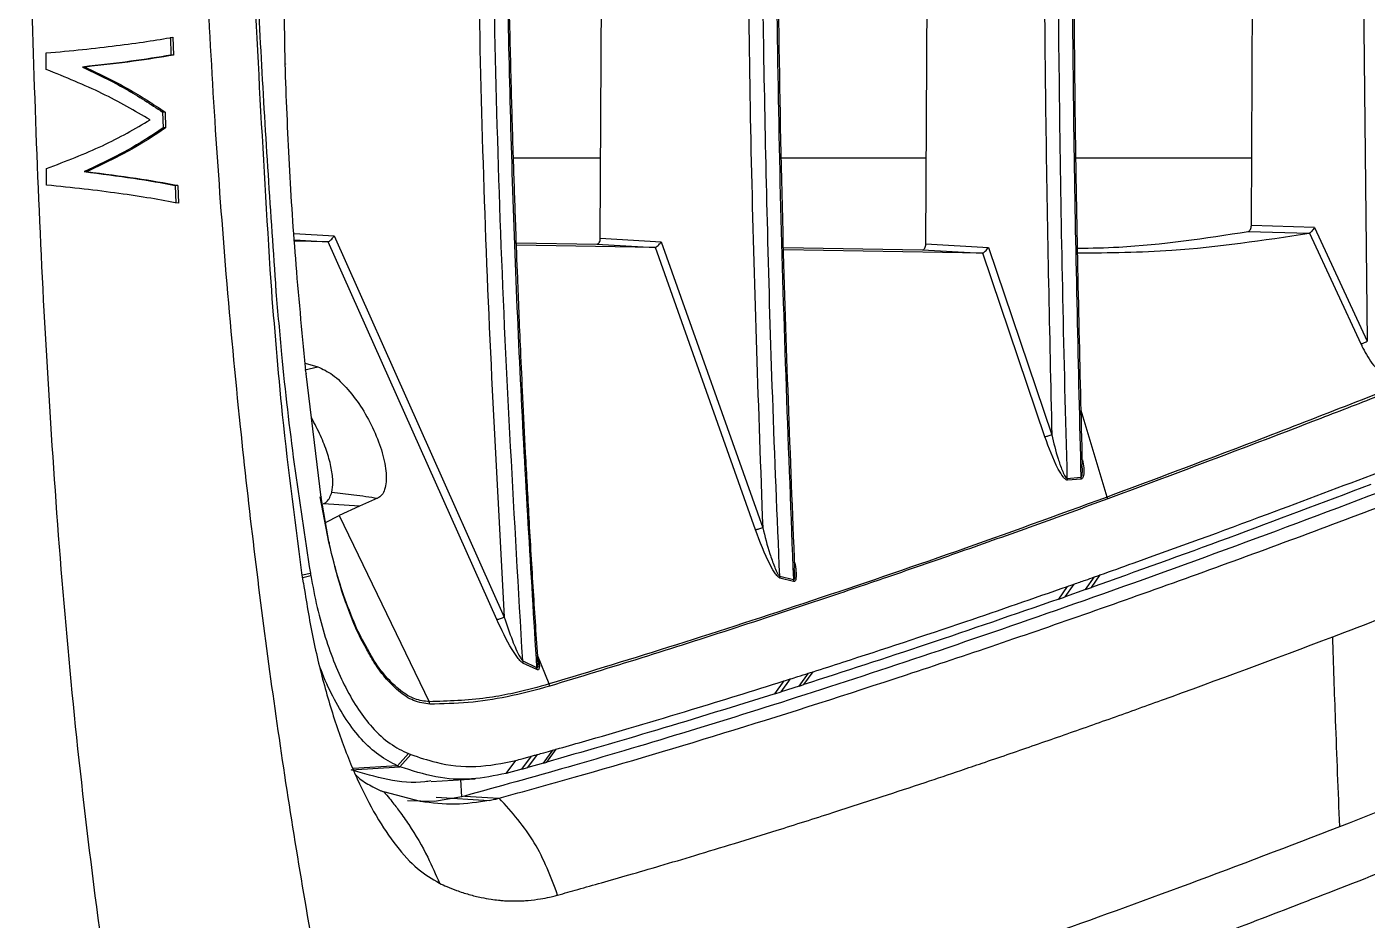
# Model space of a CAD drawing. Extents: x 526 to 610, y 679 to 808.
# Drawn here: x 540.108 to 544.464, y 740.971 to 743.873 of the extents above; entities that cross this region are included whole.
import ezdxf

# ---------------------------------------------------------------- set-up
doc = ezdxf.new("R2010")
doc.units = 0
doc.header["$MEASUREMENT"] = 0
doc.layers.add('1', color=4, linetype='Continuous')

# ---------------------------------------------------------------- blocks, each defined once
blk = doc.blocks.new('JETSETTER LX')
at = {"layer": '1', "color": 3, "linetype": 'Continuous', "lineweight": 25}
for p, q in [((18.32, 47.6207), (18.3373, 45.9744)), ((15.8448, 46.3094), (15.8514, 47.5302)), ((14.8204, 46.8755), (14.8119, 47.4881)), ((16.9026, 46.2906), (16.9091, 47.5115)), ((17.9608, 46.3507), (17.9669, 47.4928)), ((14.4475, 46.9624), (14.4492, 46.9041)), ((14.4558, 46.9624), (14.4575, 46.9041)), ((14.0442, 46.8574), (14.044, 46.9111)), ((14.4575, 46.9041), (14.4492, 46.9041)), ((14.1707, 46.8655), (14.1624, 46.8655)), ((14.4222, 46.7192), (14.4238, 46.6675)), ((14.4305, 46.7192), (14.4222, 46.7192)), ((14.4305, 46.7192), (14.4321, 46.6675)), ((14.4321, 46.6675), (14.4238, 46.6675)), ((15.5626, 46.5708), (15.8463, 46.5708)), ((16.435, 46.5708), (16.9042, 46.5709)), ((17.3912, 46.5709), (17.962, 46.5709)), ((14.0454, 46.4821), (14.0453, 46.5358)), ((14.1752, 46.5256), (14.1669, 46.5256)), ((14.4632, 46.481), (14.4654, 46.4227)), ((14.4716, 46.481), (14.4632, 46.481)), ((14.4716, 46.481), (14.4737, 46.4227)), ((14.8496, 46.3245), (14.9796, 46.3168)), ((14.9796, 46.3168), (15.5329, 45.0788)), ((15.8448, 46.3094), (16.0428, 46.2979)), ((17.9508, 46.3314), (18.1485, 46.3256)), ((18.1661, 46.3446), (17.9608, 46.3507)), ((18.1501, 46.3262), (18.1485, 46.3256)), ((18.1501, 46.3262), (18.3169, 45.9664)), ((18.1661, 46.3446), (18.3373, 45.9744)), ((14.8509, 46.3044), (14.9597, 46.298)), ((14.9597, 46.298), (14.8512, 46.2999)), ((14.9608, 46.2981), (14.9597, 46.298)), ((15.5085, 45.0703), (14.9608, 46.2981)), ((15.572, 46.2947), (15.8339, 46.2901)), ((16.0224, 46.2792), (15.5723, 46.2872)), ((15.8339, 46.2901), (16.0224, 46.2792)), ((16.024, 46.2794), (16.0224, 46.2792)), ((16.349, 45.3622), (16.024, 46.2794)), ((16.0428, 46.2979), (16.3726, 45.3689)), ((16.4405, 46.2793), (16.8916, 46.2714)), ((17.0857, 46.2604), (16.4408, 46.2718)), ((16.8916, 46.2714), (17.0857, 46.2604)), ((16.9026, 46.2906), (17.106, 46.2791)), ((17.106, 46.2791), (17.3121, 45.6706)), ((17.0879, 46.2608), (17.0857, 46.2604)), ((17.2898, 45.6643), (17.0879, 46.2608)), ((14.8847, 45.8816), (14.9266, 45.8916)), ((14.8857, 45.9038), (14.9266, 45.8916)), ((14.9375, 45.4675), (14.8889, 45.8688)), ((17.4927, 45.4687), (17.4081, 45.7496)), ((17.3626, 45.5293), (17.4067, 45.5329)), ((17.3626, 45.5293), (17.3637, 45.5234)), ((17.4078, 45.527), (17.3637, 45.5234)), ((14.9627, 45.3216), (14.9347, 45.4692)), ((14.964, 45.3172), (14.9375, 45.4675)), ((15.062, 45.439), (14.9447, 45.4463)), ((15.062, 45.439), (14.9959, 45.4089)), ((15.121, 45.4648), (15.062, 45.439)), ((14.952, 45.3855), (14.9959, 45.4089)), ((14.9959, 45.4089), (15.2886, 44.8036)), ((14.8765, 45.2157), (14.9024, 45.2213)), ((14.8775, 45.2074), (14.9037, 45.2133)), ((16.4281, 45.2114), (16.4287, 45.2054)), ((16.4281, 45.2114), (16.4724, 45.2002)), ((16.473, 45.1944), (16.4287, 45.2054)), ((17.3346, 45.1371), (17.3634, 45.1783)), ((17.356, 45.1446), (17.3848, 45.1857)), ((17.4221, 45.1679), (17.4507, 45.209)), ((17.4412, 45.1747), (17.4698, 45.2157)), ((17.3346, 45.1371), (17.356, 45.1446)), ((17.4221, 45.1679), (17.356, 45.1446)), ((17.4221, 45.1679), (17.4412, 45.1747)), ((15.5928, 44.9364), (15.5935, 44.9294)), ((15.5928, 44.9364), (15.6377, 44.9149)), ((15.6383, 44.908), (15.5935, 44.9294)), ((15.6788, 44.8613), (15.6408, 44.9554)), ((16.4123, 44.8296), (16.4423, 44.8712)), ((16.433, 44.8361), (16.463, 44.8777)), ((16.4915, 44.8547), (16.5215, 44.8963)), ((16.5063, 44.8594), (16.5362, 44.901)), ((16.4123, 44.8296), (16.433, 44.8361)), ((16.4915, 44.8547), (16.433, 44.8361)), ((16.4915, 44.8547), (16.5063, 44.8594)), ((15.2211, 44.6351), (15.1862, 44.5955)), ((15.1938, 44.5925), (15.2285, 44.6322)), ((15.2211, 44.6351), (15.2285, 44.6322)), ((15.539, 44.571), (15.5699, 44.6128)), ((15.5898, 44.585), (15.6207, 44.6268)), ((15.6096, 44.5905), (15.6405, 44.6323)), ((15.6599, 44.6046), (15.6908, 44.6464)), ((15.671, 44.6077), (15.7019, 44.6495)), ((15.0348, 44.5826), (15.1938, 44.5925)), ((15.1862, 44.5955), (15.0415, 44.5866)), ((15.1862, 44.5955), (15.1938, 44.5925)), ((15.5898, 44.585), (15.539, 44.571)), ((15.5898, 44.585), (15.6096, 44.5905)), ((15.6599, 44.6046), (15.6096, 44.5905)), ((15.6599, 44.6046), (15.671, 44.6077)), ((15.2949, 44.5446), (15.4383, 44.5535)), ((15.3951, 44.4952), (15.3917, 44.5506)), ((15.2603, 44.4795), (15.1412, 44.5111)), ((15.3061, 44.4801), (15.2179, 44.4823)), ((15.3951, 44.4952), (15.3061, 44.4801)), ((15.3111, 44.4934), (15.4831, 44.4827)), ((15.4032, 44.4973), (15.3951, 44.4952)), ((15.4048, 44.4973), (15.5155, 44.4904))]:
    blk.add_line(p, q, dxfattribs=at)
at = {"layer": '1', "color": 3, "linetype": 'Continuous', "lineweight": 25, "flags": 128}
for points in [[(14.8204, 46.8755), (14.8213, 46.8754), (14.8218, 46.8753), (14.8219, 46.8752), (14.8215, 46.875), (14.8207, 46.8749), (14.8206, 46.8749)], [(14.9375, 45.4675), (14.9383, 45.4679), (14.9387, 45.4682), (14.9388, 45.4685), (14.9386, 45.4687), (14.9381, 45.4689), (14.9376, 45.469)]]:
    blk.add_lwpolyline(points, dxfattribs=at)
at = {"layer": '1', "color": 3, "linetype": 'Continuous', "lineweight": 25}
for centre, radius, start, end in [((17.4714, 45.4597), 0.0231, 7.5176, 22.9322), ((15.6576, 44.9133), 0.02, 175.3138, 195.3852), ((15.6595, 44.8516), 0.0216, 7.3034, 26.5724), ((15.2702, 44.7939), 0.0208, 5.007, 27.7236)]:
    blk.add_arc(centre, radius, start, end, dxfattribs=at)
for points, knots in [([(14.3711, 54.0201), (14.3109, 53.6224), (14.1913, 52.8313), (14.0886, 51.6372), (14.0183, 50.4483), (13.9849, 49.2603), (13.9791, 48.0806), (13.9958, 46.9084), (14.0489, 45.7426), (14.1428, 44.5718), (14.2527, 43.7947), (14.308, 43.4039)], [0, 0, 0, 0, 0.1133921, 0.2256384, 0.3373407, 0.4487818, 0.5602325, 0.6694808, 0.7788318, 0.8887875, 1, 1, 1, 1]), ([(15.0878, 54.0105), (15.055, 53.8551), (14.9889, 53.541), (14.9011, 53.0619), (14.8212, 52.5712), (14.7504, 52.0689), (14.6909, 51.5698), (14.6334, 50.9878), (14.5833, 50.3123), (14.547, 49.5188), (14.5338, 48.798), (14.5356, 48.1694), (14.5459, 47.6519), (14.5648, 47.1505), (14.5918, 46.6656), (14.6275, 46.1827), (14.6822, 45.5959), (14.7651, 44.9084), (14.8821, 44.1387), (14.9798, 43.6372), (15.0279, 43.3901)], [0, 0, 0, 0, 0.044709, 0.090349, 0.13691, 0.184379, 0.232745, 0.277954, 0.348418, 0.422679, 0.500679, 0.550525, 0.598903, 0.645795, 0.691185, 0.735062, 0.781563, 0.856423, 0.929252, 1, 1, 1, 1]), ([(14.7746, 46.168), (14.749, 46.5896), (14.6977, 47.433), (14.6951, 48.2778), (14.6937, 48.7003)], [0, 0, 0, 0, 0.499989, 1, 1, 1, 1]), ([(14.7, 48.6984), (14.6999, 48.6301), (14.6993, 48.2884), (14.7083, 47.6947), (14.7371, 46.9176), (14.7715, 46.4146), (14.7887, 46.1631)], [0, 0, 0, 0, 0.080791, 0.40398, 0.701901, 1, 1, 1, 1]), ([(15.5928, 44.9364), (15.5657, 45.3996), (15.5115, 46.3257), (15.4967, 47.2543), (15.4893, 47.7186)], [0, 0, 0, 0, 0.500027, 1, 1, 1, 1]), ([(15.5329, 47.7212), (15.5376, 47.409), (15.547, 46.7847), (15.5807, 45.8489), (15.6187, 45.2263), (15.6377, 44.9149)], [0, 0, 0, 0, 0.333307, 0.666645, 1, 1, 1, 1]), ([(15.6422, 44.9377), (15.6372, 45.0127), (15.627, 45.1671), (15.6139, 45.3918), (15.6025, 45.602), (15.5935, 45.7836), (15.5865, 45.9367), (15.5809, 46.0659), (15.5756, 46.1978), (15.5697, 46.3552), (15.5628, 46.556), (15.5557, 46.796), (15.5489, 47.0753), (15.5428, 47.3871), (15.5403, 47.6059), (15.5389, 47.7185)], [0, 0, 0, 0, 0.081022, 0.167002, 0.242677, 0.308048, 0.363116, 0.40788, 0.447394, 0.505485, 0.577659, 0.663915, 0.764251, 0.878667, 1, 1, 1, 1]), ([(15.4398, 47.7016), (15.4466, 47.264), (15.4604, 46.3887), (15.5087, 45.5154), (15.5329, 45.0788)], [0, 0, 0, 0, 0.49994, 1, 1, 1, 1]), ([(16.3199, 47.6726), (16.3236, 47.2885), (16.3311, 46.5202), (16.3588, 45.7527), (16.3726, 45.3689)], [0, 0, 0, 0, 0.499948, 1, 1, 1, 1]), ([(16.4281, 45.2114), (16.42, 45.4052), (16.4044, 45.7787), (16.3885, 46.3181), (16.3776, 46.8153), (16.3707, 47.2703), (16.3685, 47.5595), (16.3674, 47.697)], [0, 0, 0, 0, 0.234114, 0.451177, 0.651175, 0.834112, 1, 1, 1, 1]), ([(16.4114, 47.6993), (16.4155, 47.2826), (16.4237, 46.449), (16.4561, 45.6165), (16.4724, 45.2002)], [0, 0, 0, 0, 0.499975, 1, 1, 1, 1]), ([(16.4772, 45.2372), (16.4628, 45.6008), (16.4303, 46.4214), (16.4221, 47.243), (16.4176, 47.7006)], [0, 0, 0, 0, 0.443117, 1, 1, 1, 1]), ([(17.3626, 45.5293), (17.3575, 45.7248), (17.3476, 46.1046), (17.3385, 46.6577), (17.3327, 47.1773), (17.3312, 47.5126), (17.3305, 47.6746)], [0, 0, 0, 0, 0.273503, 0.531333, 0.773495, 1, 1, 1, 1]), ([(17.375, 47.6757), (17.377, 47.3185), (17.3808, 46.604), (17.3981, 45.89), (17.4067, 45.5329)], [0, 0, 0, 0, 0.499983, 1, 1, 1, 1]), ([(17.412, 45.5745), (17.4044, 45.8833), (17.3871, 46.583), (17.3834, 47.2831), (17.3813, 47.6743)], [0, 0, 0, 0, 0.441228, 1, 1, 1, 1]), ([(17.285, 47.6424), (17.2867, 47.3137), (17.2902, 46.6563), (17.3048, 45.9992), (17.3121, 45.6706)], [0, 0, 0, 0, 0.499964, 1, 1, 1, 1]), ([(14.044, 46.9111), (14.084, 46.9148), (14.1637, 46.9222), (14.2733, 46.9349), (14.3733, 46.9483), (14.4283, 46.9577), (14.4558, 46.9624)], [0, 0, 0, 0, 0.2508274, 0.5006864, 0.7494709, 1, 1, 1, 1]), ([(14.4492, 46.9041), (14.408, 46.8973), (14.3255, 46.8837), (14.2168, 46.8716), (14.1624, 46.8655)], [0, 0, 0, 0, 0.499174, 1, 1, 1, 1]), ([(14.4575, 46.9041), (14.4164, 46.8973), (14.3338, 46.8837), (14.2251, 46.8716), (14.1707, 46.8655)], [0, 0, 0, 0, 0.499174, 1, 1, 1, 1]), ([(14.8889, 45.8688), (14.8775, 45.9867), (14.8555, 46.2129), (14.833, 46.5489), (14.8246, 46.7666), (14.8204, 46.8755)], [0, 0, 0, 0, 0.352414, 0.676106, 1, 1, 1, 1]), ([(14.3818, 46.6937), (14.3316, 46.7231), (14.2308, 46.782), (14.1065, 46.8322), (14.0442, 46.8574)], [0, 0, 0, 0, 0.498621, 1, 1, 1, 1]), ([(14.1624, 46.8655), (14.2104, 46.8422), (14.3064, 46.7958), (14.3836, 46.7447), (14.4222, 46.7192)], [0, 0, 0, 0, 0.500962, 1, 1, 1, 1]), ([(14.1707, 46.8655), (14.2188, 46.8422), (14.3148, 46.7958), (14.392, 46.7447), (14.4305, 46.7192)], [0, 0, 0, 0, 0.500962, 1, 1, 1, 1]), ([(14.0453, 46.5358), (14.1079, 46.5598), (14.2333, 46.6078), (14.3322, 46.665), (14.3818, 46.6937)], [0, 0, 0, 0, 0.49898, 1, 1, 1, 1]), ([(14.4238, 46.6675), (14.3864, 46.6427), (14.3114, 46.5931), (14.2151, 46.5481), (14.1669, 46.5256)], [0, 0, 0, 0, 0.498906, 1, 1, 1, 1]), ([(14.4321, 46.6675), (14.3947, 46.6427), (14.3197, 46.5931), (14.2235, 46.5481), (14.1752, 46.5256)], [0, 0, 0, 0, 0.498906, 1, 1, 1, 1]), ([(14.1669, 46.5256), (14.2225, 46.5187), (14.3337, 46.5047), (14.42, 46.4889), (14.4632, 46.481)], [0, 0, 0, 0, 0.499752, 1, 1, 1, 1]), ([(14.1752, 46.5256), (14.2308, 46.5187), (14.3421, 46.5047), (14.4284, 46.4889), (14.4716, 46.481)], [0, 0, 0, 0, 0.499752, 1, 1, 1, 1]), ([(14.4737, 46.4227), (14.4447, 46.4282), (14.3863, 46.4392), (14.2818, 46.4548), (14.1682, 46.4694), (14.0864, 46.4779), (14.0454, 46.4821)], [0, 0, 0, 0, 0.249013, 0.499921, 0.749431, 1, 1, 1, 1]), ([(20.7529, 46.4495), (20.5565, 46.366), (20.161, 46.1979), (19.5868, 45.961), (19.0226, 45.7341), (18.4723, 45.5196), (17.9343, 45.3173), (17.4239, 45.1332), (16.9469, 44.9688), (16.5111, 44.8254), (16.1098, 44.7), (15.7398, 44.5902), (15.5141, 44.5279), (15.4032, 44.4973)], [0, 0, 0, 0, 0.091503, 0.184255, 0.278388, 0.373689, 0.469634, 0.56825, 0.660208, 0.749357, 0.835644, 0.919152, 1, 1, 1, 1]), ([(15.5165, 44.4906), (15.5971, 44.5129), (15.8391, 44.5796), (16.2739, 44.7088), (16.8335, 44.8871), (17.4301, 45.0899), (18.0572, 45.3156), (18.7133, 45.5639), (19.3976, 45.8341), (20.1101, 46.1249), (20.61, 46.3369), (20.8599, 46.4428)], [0, 0, 0, 0, 0.059176, 0.177657, 0.296142, 0.414606, 0.533071, 0.649759, 0.766539, 0.883316, 1, 1, 1, 1]), ([(14.9608, 46.2981), (14.9621, 46.2985), (14.9647, 46.2995), (14.9696, 46.3036), (14.9749, 46.3096), (14.9779, 46.3143), (14.9796, 46.3168)], [0, 0, 0, 0, 0.214528, 0.459778, 0.708413, 1, 1, 1, 1]), ([(15.8339, 46.2901), (15.8353, 46.2904), (15.8382, 46.2909), (15.8417, 46.2954), (15.8443, 46.3017), (15.8447, 46.3069), (15.8448, 46.3094)], [0, 0, 0, 0, 0.253018, 0.50495, 0.751696, 1, 1, 1, 1]), ([(17.3967, 46.2766), (17.441, 46.2775), (17.6261, 46.2812), (17.8105, 46.3097), (17.9508, 46.3314)], [0, 0, 0, 0, 0.239738, 1, 1, 1, 1]), ([(17.397, 46.2615), (17.4988, 46.2625), (17.7498, 46.2651), (17.9999, 46.3031), (18.1485, 46.3256)], [0, 0, 0, 0, 0.4058742, 1, 1, 1, 1]), ([(17.9508, 46.3314), (17.9521, 46.3319), (17.9548, 46.3328), (17.958, 46.3374), (17.9604, 46.3435), (17.9607, 46.3483), (17.9608, 46.3507)], [0, 0, 0, 0, 0.25559, 0.508855, 0.754131, 1, 1, 1, 1]), ([(18.1661, 46.3446), (18.1646, 46.3424), (18.1619, 46.3382), (18.1574, 46.3325), (18.1532, 46.3283), (18.1511, 46.3268), (18.1501, 46.3262)], [0, 0, 0, 0, 0.278413, 0.538369, 0.791255, 1, 1, 1, 1]), ([(16.024, 46.2794), (16.0252, 46.28), (16.0277, 46.2811), (16.0326, 46.2853), (16.038, 46.2911), (16.0411, 46.2956), (16.0428, 46.2979)], [0, 0, 0, 0, 0.213537, 0.458639, 0.711745, 1, 1, 1, 1]), ([(16.8916, 46.2714), (16.893, 46.2716), (16.8959, 46.2721), (16.8995, 46.2767), (16.9021, 46.283), (16.9025, 46.2881), (16.9026, 46.2906)], [0, 0, 0, 0, 0.2551, 0.508098, 0.753574, 1, 1, 1, 1]), ([(17.0879, 46.2608), (17.089, 46.2614), (17.0914, 46.2627), (17.0961, 46.267), (17.1012, 46.2725), (17.1044, 46.2768), (17.106, 46.2791)], [0, 0, 0, 0, 0.219555, 0.459519, 0.720358, 1, 1, 1, 1]), ([(14.8798, 45.1888), (14.8555, 45.3708), (14.8121, 45.6958), (14.786, 46.0237), (14.7746, 46.168)], [0, 0, 0, 0, 0.559966, 1, 1, 1, 1]), ([(14.7887, 46.1631), (14.789, 46.1585), (14.7897, 46.1494), (14.7904, 46.1402), (14.7908, 46.1357)], [0, 0, 0, 0, 0.499998, 1, 1, 1, 1]), ([(14.7908, 46.1357), (14.7965, 46.0677), (14.8124, 45.8803), (14.848, 45.5744), (14.8842, 45.3392), (14.9024, 45.2213)], [0, 0, 0, 0, 0.221058, 0.609775, 1, 1, 1, 1]), ([(18.2251, 45.0143), (18.4386, 45.0962), (18.8654, 45.26), (19.5446, 45.5354), (20.2457, 45.8286), (20.7366, 46.0419), (20.981, 46.1481)], [0, 0, 0, 0, 0.251744, 0.50322, 0.752639, 1, 1, 1, 1]), ([(18.3169, 45.9664), (18.3183, 45.9667), (18.321, 45.9674), (18.3262, 45.9693), (18.3318, 45.9717), (18.3354, 45.9735), (18.3373, 45.9744)], [0, 0, 0, 0, 0.264379, 0.502425, 0.737698, 1, 1, 1, 1]), ([(18.3169, 45.9664), (18.3177, 45.9646), (18.3199, 45.9599), (18.3268, 45.9457), (18.3388, 45.9237), (18.3533, 45.9019), (18.3655, 45.8882), (18.3731, 45.8814), (18.3795, 45.8778), (18.3843, 45.8768), (18.3865, 45.8774), (18.3875, 45.8777)], [0, 0, 0, 0, 0.046328, 0.125158, 0.380703, 0.6438, 0.745105, 0.830861, 0.908664, 0.954775, 1, 1, 1, 1]), ([(18.6588, 45.9181), (18.458, 45.8387), (18.0563, 45.6797), (17.6806, 45.539), (17.4927, 45.4687)], [0, 0, 0, 0, 0.499999, 1, 1, 1, 1]), ([(14.9266, 45.8916), (14.9424, 45.8844), (14.9742, 45.8699), (15.0258, 45.8195), (15.0725, 45.7562), (15.1111, 45.6844), (15.1386, 45.6111), (15.1516, 45.5431), (15.1476, 45.499), (15.1358, 45.4742), (15.1259, 45.468), (15.121, 45.4648)], [0, 0, 0, 0, 0.117969, 0.236891, 0.357261, 0.481236, 0.60876, 0.738395, 0.869653, 0.935032, 1, 1, 1, 1]), ([(18.6618, 45.9096), (18.6298, 45.897), (18.5653, 45.8715), (18.4686, 45.8336), (18.3711, 45.7955), (18.2727, 45.7574), (18.1685, 45.7171), (17.9038, 45.6153), (17.6806, 45.5321), (17.4944, 45.4627)], [0, 0, 0, 0, 0.078852, 0.158953, 0.240302, 0.322898, 0.40674, 0.504921, 1, 1, 1, 1]), ([(14.8889, 45.8688), (14.8895, 45.869), (14.8905, 45.8694), (14.8904, 45.8697), (14.8892, 45.8697), (14.8889, 45.8697)], [0, 0, 0, 0, 0.38902, 0.79405, 1, 1, 1, 1]), ([(14.9725, 45.4845), (14.974, 45.4949), (14.9772, 45.5172), (14.9719, 45.5614), (14.9581, 45.6128), (14.9368, 45.6686), (14.9165, 45.7064), (14.9063, 45.7255)], [0, 0, 0, 0, 0.174666, 0.376831, 0.580505, 0.78797, 1, 1, 1, 1]), ([(17.3121, 45.6706), (17.31, 45.6698), (17.3059, 45.6683), (17.2997, 45.6664), (17.294, 45.665), (17.2913, 45.6645), (17.2898, 45.6643)], [0, 0, 0, 0, 0.264061, 0.499998, 0.735937, 1, 1, 1, 1]), ([(17.3637, 45.5234), (17.3627, 45.5234), (17.3608, 45.5236), (17.3559, 45.5265), (17.3458, 45.5374), (17.3192, 45.5828), (17.3027, 45.6286), (17.2898, 45.6643)], [0, 0, 0, 0, 0.029455, 0.060748, 0.136341, 0.324707, 1, 1, 1, 1]), ([(17.3121, 45.6706), (17.3184, 45.6446), (17.3278, 45.6058), (17.3429, 45.5619), (17.3519, 45.5416), (17.3571, 45.533), (17.36, 45.5301), (17.3615, 45.5293), (17.3622, 45.5293), (17.3626, 45.5293)], [0, 0, 0, 0, 0.516783, 0.77113, 0.893488, 0.950196, 0.975978, 0.988142, 1, 1, 1, 1]), ([(17.4067, 45.5329), (17.407, 45.533), (17.4077, 45.5332), (17.4088, 45.5344), (17.4104, 45.5376), (17.4127, 45.5503), (17.4113, 45.5639), (17.4103, 45.5745)], [0, 0, 0, 0, 0.037668, 0.07691, 0.160263, 0.341345, 1, 1, 1, 1]), ([(17.4116, 45.5891), (17.4135, 45.5806), (17.4173, 45.5623), (17.4166, 45.5423), (17.4134, 45.5311), (17.4105, 45.5276), (17.4087, 45.5272), (17.4078, 45.527)], [0, 0, 0, 0, 0.33273, 0.715241, 0.874039, 0.939519, 1, 1, 1, 1]), ([(17.4067, 45.5329), (17.4068, 45.5319), (17.407, 45.5298), (17.4076, 45.5279), (17.4078, 45.527)], [0, 0, 0, 0, 0.508862, 1, 1, 1, 1]), ([(17.4698, 45.2158), (17.5053, 45.2284), (17.6829, 45.2915), (17.9817, 45.4003), (18.2544, 45.5037), (18.3759, 45.5498)], [0, 0, 0, 0, 0.1217044, 0.6085643, 1, 1, 1, 1]), ([(14.9447, 45.4463), (14.9484, 45.4483), (14.9618, 45.4552), (14.968, 45.4723), (14.9725, 45.4845)], [0, 0, 0, 0, 0.2820112, 1, 1, 1, 1]), ([(14.9725, 45.4845), (14.9964, 45.4819), (15.0474, 45.4763), (15.0955, 45.4688), (15.121, 45.4648)], [0, 0, 0, 0, 0.47019, 1, 1, 1, 1]), ([(18.3489, 45.5093), (18.1932, 45.4503), (17.8823, 45.3325), (17.588, 45.2272), (17.4412, 45.1747)], [0, 0, 0, 0, 0.500855, 1, 1, 1, 1]), ([(17.4927, 45.4687), (17.3276, 45.4086), (16.9972, 45.2885), (16.5308, 45.1302), (16.0866, 44.9854), (15.8148, 44.9027), (15.6788, 44.8613)], [0, 0, 0, 0, 0.250004, 0.500005, 0.750004, 1, 1, 1, 1]), ([(17.4944, 45.4627), (17.414, 45.4333), (17.2517, 45.374), (17.0679, 45.3089), (16.9381, 45.2636), (16.8615, 45.2371), (16.7826, 45.21), (16.694, 45.1797), (16.5249, 45.1226), (16.2805, 45.0419), (15.9737, 44.9437), (15.7793, 44.8844), (15.6809, 44.8544)], [0, 0, 0, 0, 0.1208725, 0.2440654, 0.2840593, 0.3244321, 0.3651839, 0.409718, 0.4669422, 0.6401842, 0.8178508, 1, 1, 1, 1]), ([(16.3726, 45.3689), (16.3703, 45.368), (16.3661, 45.3663), (16.3594, 45.3642), (16.3533, 45.3627), (16.3505, 45.3624), (16.349, 45.3622)], [0, 0, 0, 0, 0.265116, 0.4999971, 0.7348816, 1, 1, 1, 1]), ([(16.4287, 45.2054), (16.4278, 45.2058), (16.4257, 45.2066), (16.4207, 45.2109), (16.4106, 45.2236), (16.3821, 45.2734), (16.3636, 45.323), (16.349, 45.3622)], [0, 0, 0, 0, 0.028178, 0.059237, 0.135722, 0.317074, 1, 1, 1, 1]), ([(16.3726, 45.3689), (16.3798, 45.3406), (16.3906, 45.2983), (16.4075, 45.2502), (16.4171, 45.2276), (16.4224, 45.2175), (16.4253, 45.2136), (16.427, 45.212), (16.4277, 45.2116), (16.4281, 45.2114)], [0, 0, 0, 0, 0.513589, 0.767231, 0.89027, 0.948374, 0.975294, 0.987946, 1, 1, 1, 1]), ([(14.964, 45.3172), (14.9644, 45.3177), (14.9651, 45.3186), (14.9651, 45.3198), (14.9644, 45.3209), (14.9632, 45.3214), (14.9627, 45.3216)], [0, 0, 0, 0, 0.251034, 0.505101, 0.756532, 1, 1, 1, 1]), ([(15.0838, 44.9775), (15.0782, 44.9874), (15.0592, 45.0206), (15.0293, 45.0923), (14.9935, 45.1946), (14.9742, 45.2749), (14.964, 45.3172)], [0, 0, 0, 0, 0.114464, 0.384029, 0.675069, 1, 1, 1, 1]), ([(14.9024, 45.2213), (14.9025, 45.2206), (14.9028, 45.2191), (14.9032, 45.2164), (14.9035, 45.2145), (14.9037, 45.2133)], [0, 0, 0, 0, 0.280676, 0.56135, 1, 1, 1, 1]), ([(15.083, 44.9853), (15.0762, 44.9972), (15.0553, 45.0339), (15.0244, 45.1107), (14.9975, 45.1864), (14.9854, 45.2342), (14.9826, 45.2453)], [0, 0, 0, 0, 0.173621, 0.532966, 0.892022, 1, 1, 1, 1]), ([(16.4724, 45.2002), (16.4727, 45.2001), (16.4734, 45.2), (16.4746, 45.2005), (16.4763, 45.2032), (16.4782, 45.2147), (16.4765, 45.2274), (16.4753, 45.2372)], [0, 0, 0, 0, 0.0403415, 0.0812431, 0.1678897, 0.3602262, 1, 1, 1, 1]), ([(16.4765, 45.2568), (16.477, 45.2542), (16.4794, 45.2424), (16.481, 45.2267), (16.4815, 45.2106), (16.4804, 45.201), (16.4781, 45.1958), (16.4754, 45.1941), (16.4738, 45.1943), (16.473, 45.1944)], [0, 0, 0, 0, 0.099587, 0.44354, 0.625067, 0.772233, 0.895396, 0.948512, 1, 1, 1, 1]), ([(14.8798, 45.1888), (14.8894, 45.1298), (14.9085, 45.012), (14.9494, 44.8446), (14.998, 44.6894), (15.0539, 44.5501), (15.1156, 44.4298), (15.1818, 44.3318), (15.2512, 44.2561), (15.2984, 44.2282), (15.322, 44.2143)], [0, 0, 0, 0, 0.1242797, 0.2482474, 0.3721154, 0.4961653, 0.6206949, 0.746003, 0.8723758, 1, 1, 1, 1]), ([(14.9037, 45.2133), (14.9103, 45.1786), (14.9234, 45.109), (14.9503, 45.0124), (14.9817, 44.9249), (15.018, 44.8452), (15.0587, 44.776), (15.1072, 44.7138), (15.1617, 44.664), (15.2013, 44.6447), (15.2211, 44.6351)], [0, 0, 0, 0, 0.110457, 0.220941, 0.331124, 0.441368, 0.563218, 0.685161, 0.842496, 1, 1, 1, 1]), ([(16.4724, 45.2002), (16.4724, 45.1992), (16.4724, 45.1972), (16.4728, 45.1953), (16.473, 45.1944)], [0, 0, 0, 0, 0.508841, 1, 1, 1, 1]), ([(16.5362, 44.9009), (16.5685, 44.9113), (16.7299, 44.9631), (17.0022, 45.053), (17.2525, 45.1398), (17.3634, 45.1783)], [0, 0, 0, 0, 0.12215, 0.6108, 1, 1, 1, 1]), ([(17.3634, 45.1783), (17.3662, 45.1792), (17.3733, 45.1817), (17.3805, 45.1842), (17.3848, 45.1857)], [0, 0, 0, 0, 0.39683, 1, 1, 1, 1]), ([(17.3848, 45.1857), (17.397, 45.1901), (17.419, 45.1978), (17.441, 45.2055), (17.4507, 45.209)], [0, 0, 0, 0, 0.559839, 1, 1, 1, 1]), ([(17.4507, 45.209), (17.4534, 45.2099), (17.4597, 45.2122), (17.4661, 45.2144), (17.4698, 45.2157)], [0, 0, 0, 0, 0.415224, 1, 1, 1, 1]), ([(17.3346, 45.1371), (17.1905, 45.0872), (16.9052, 44.9884), (16.6384, 44.9021), (16.5063, 44.8594)], [0, 0, 0, 0, 0.505019, 1, 1, 1, 1]), ([(15.5329, 45.0788), (15.5318, 45.0781), (15.5295, 45.0769), (15.5249, 45.0748), (15.5192, 45.0726), (15.5141, 45.0711), (15.5106, 45.0704), (15.5092, 45.0704), (15.5085, 45.0703)], [0, 0, 0, 0, 0.136703, 0.266941, 0.499996, 0.733056, 0.863295, 1, 1, 1, 1]), ([(15.5935, 44.9294), (15.5923, 44.9301), (15.5898, 44.9316), (15.5838, 44.9372), (15.5727, 44.9508), (15.5439, 44.9949), (15.5239, 45.0375), (15.5085, 45.0703)], [0, 0, 0, 0, 0.036245, 0.076484, 0.174703, 0.363425, 1, 1, 1, 1]), ([(15.5329, 45.0788), (15.5412, 45.0532), (15.5556, 45.0089), (15.5762, 44.9617), (15.589, 44.94), (15.5921, 44.9371), (15.5928, 44.9364)], [0, 0, 0, 0, 0.514339, 0.889573, 0.974537, 1, 1, 1, 1]), ([(15.7062, 44.1756), (15.728, 44.1817), (15.775, 44.1947), (15.852, 44.2164), (15.9406, 44.2419), (16.0418, 44.2714), (16.1559, 44.3054), (16.283, 44.3439), (16.4318, 44.39), (16.5919, 44.4407), (16.7527, 44.4928), (16.892, 44.5388), (17.0009, 44.5753), (17.0899, 44.6055), (17.1671, 44.6319), (17.2487, 44.66), (17.3311, 44.6886), (17.4144, 44.7178), (17.4984, 44.7475), (17.5833, 44.7778), (17.8203, 44.8629), (18.0376, 44.9441), (18.2251, 45.0143)], [0, 0, 0, 0, 0.030935, 0.0667, 0.107321, 0.152829, 0.203264, 0.258671, 0.317865, 0.392599, 0.457689, 0.513028, 0.558516, 0.58532, 0.61629, 0.647307, 0.678368, 0.709472, 0.740618, 0.771803, 0.803025, 1, 1, 1, 1]), ([(18.2481, 44.3982), (18.2435, 44.5132), (18.2351, 44.7185), (18.2282, 44.9239), (18.2251, 45.0143)], [0, 0, 0, 0, 0.56, 1, 1, 1, 1]), ([(15.2886, 44.8036), (15.2732, 44.8055), (15.2422, 44.8093), (15.1951, 44.8376), (15.1489, 44.8825), (15.111, 44.932), (15.0901, 44.9718), (15.083, 44.9853)], [0, 0, 0, 0, 0.221551, 0.443065, 0.664453, 0.885677, 1, 1, 1, 1]), ([(15.2909, 44.7958), (15.2733, 44.7981), (15.2394, 44.8027), (15.1902, 44.8349), (15.1456, 44.8804), (15.1103, 44.9278), (15.0908, 44.9644), (15.0838, 44.9775)], [0, 0, 0, 0, 0.2497346, 0.4794307, 0.6897286, 0.8885688, 1, 1, 1, 1]), ([(15.1862, 44.5955), (15.1656, 44.6058), (15.1262, 44.6255), (15.0701, 44.6774), (15.0199, 44.7412), (14.9759, 44.8187), (14.9473, 44.8775), (14.935, 44.9132), (14.9339, 44.9162)], [0, 0, 0, 0, 0.230018, 0.440271, 0.633159, 0.812706, 0.984342, 1, 1, 1, 1]), ([(15.6377, 44.9149), (15.6383, 44.9146), (15.6395, 44.9139), (15.6409, 44.9145), (15.6419, 44.9162), (15.6431, 44.9211), (15.6428, 44.9267), (15.6426, 44.9312)], [0, 0, 0, 0, 0.112202, 0.224833, 0.344157, 0.47064, 1, 1, 1, 1]), ([(15.6408, 44.9554), (15.6438, 44.9423), (15.6474, 44.9265), (15.6464, 44.9129), (15.6449, 44.9088), (15.6423, 44.9067), (15.6397, 44.9076), (15.6383, 44.908)], [0, 0, 0, 0, 0.584756, 0.70472, 0.80746, 0.90588, 1, 1, 1, 1]), ([(15.6426, 44.9312), (15.6426, 44.9313), (15.6426, 44.9332), (15.6421, 44.9356), (15.6417, 44.9377)], [0, 0, 0, 0, 0.077112, 1, 1, 1, 1]), ([(15.7019, 44.6495), (15.7302, 44.6575), (15.8719, 44.6977), (16.1145, 44.7689), (16.3411, 44.8396), (16.4423, 44.8712)], [0, 0, 0, 0, 0.121422, 0.607164, 1, 1, 1, 1]), ([(16.4423, 44.8712), (16.445, 44.872), (16.4519, 44.8742), (16.4588, 44.8763), (16.463, 44.8777)], [0, 0, 0, 0, 0.387458, 1, 1, 1, 1]), ([(16.463, 44.8777), (16.4709, 44.8802), (16.4903, 44.8863), (16.5099, 44.8926), (16.5215, 44.8963)], [0, 0, 0, 0, 0.4075345, 1, 1, 1, 1]), ([(16.5215, 44.8963), (16.5236, 44.897), (16.5286, 44.8985), (16.5335, 44.9001), (16.5362, 44.901)], [0, 0, 0, 0, 0.44336, 1, 1, 1, 1]), ([(15.6788, 44.8613), (15.6433, 44.8514), (15.6017, 44.8398), (15.5339, 44.8255), (15.4385, 44.8082), (15.3506, 44.8055), (15.2886, 44.8036)], [0, 0, 0, 0, 0.268563, 0.314257, 0.516889, 1, 1, 1, 1]), ([(15.6809, 44.8544), (15.6344, 44.8418), (15.5452, 44.8177), (15.4153, 44.7987), (15.3324, 44.7968), (15.2909, 44.7958)], [0, 0, 0, 0, 0.3522294, 0.675463, 1, 1, 1, 1]), ([(16.4123, 44.8296), (16.2824, 44.7891), (16.0245, 44.7088), (15.7883, 44.6413), (15.671, 44.6077)], [0, 0, 0, 0, 0.503526, 1, 1, 1, 1]), ([(18.2481, 44.3981), (18.4196, 44.4656), (18.7626, 44.6005), (19.1275, 44.7525), (19.3099, 44.8285)], [0, 0, 0, 0, 0.500085, 1, 1, 1, 1]), ([(15.2285, 44.6322), (15.256, 44.623), (15.3262, 44.5996), (15.4403, 44.5868), (15.5266, 44.6041), (15.5699, 44.6128)], [0, 0, 0, 0, 0.242715, 0.61956, 1, 1, 1, 1]), ([(15.5699, 44.6128), (15.5767, 44.6147), (15.5885, 44.6179), (15.6055, 44.6226), (15.6156, 44.6254), (15.6207, 44.6268)], [0, 0, 0, 0, 0.4032514, 0.7016254, 1, 1, 1, 1]), ([(15.6207, 44.6268), (15.6232, 44.6275), (15.6298, 44.6293), (15.6364, 44.6312), (15.6405, 44.6323)], [0, 0, 0, 0, 0.375703, 1, 1, 1, 1]), ([(15.6405, 44.6323), (15.6474, 44.6342), (15.6641, 44.6389), (15.6809, 44.6436), (15.6908, 44.6464)], [0, 0, 0, 0, 0.413603, 1, 1, 1, 1]), ([(15.6908, 44.6464), (15.6926, 44.6469), (15.6963, 44.648), (15.7, 44.649), (15.7019, 44.6495)], [0, 0, 0, 0, 0.5, 1, 1, 1, 1]), ([(14.8724, 43.1102), (14.8897, 43.1139), (14.9249, 43.1214), (14.977, 43.1331), (15.0302, 43.1452), (15.0831, 43.1576), (15.1356, 43.1701), (15.1878, 43.1828), (15.2683, 43.2028), (15.3766, 43.2306), (15.5203, 43.269), (15.6667, 43.3097), (15.8146, 43.3523), (15.9494, 43.3923), (16.0706, 43.4291), (16.178, 43.4624), (16.2763, 43.4933), (16.3654, 43.5218), (16.4509, 43.5495), (16.55, 43.582), (16.6728, 43.6228), (16.8246, 43.6742), (16.999, 43.7344), (17.1972, 43.8042), (17.4206, 43.8847), (17.6651, 43.9748), (17.9311, 44.075), (18.2184, 44.1857), (18.5335, 44.3099), (18.8548, 44.439), (19.076, 44.5303), (19.1789, 44.5728)], [0, 0, 0, 0, 0.016662, 0.033752, 0.050649, 0.067235, 0.083494, 0.099434, 0.115057, 0.156389, 0.195332, 0.238578, 0.278441, 0.314923, 0.344638, 0.371656, 0.395976, 0.417601, 0.436898, 0.457824, 0.488358, 0.523263, 0.56254, 0.606185, 0.654199, 0.70658, 0.759967, 0.817235, 0.878385, 0.943421, 1, 1, 1, 1]), ([(15.2943, 44.5462), (15.2879, 44.5452), (15.2425, 44.5381), (15.1532, 44.5473), (15.0744, 44.5708), (15.0348, 44.5826)], [0, 0, 0, 0, 0.075635, 0.535954, 1, 1, 1, 1]), ([(15.0495, 44.5666), (15.0519, 44.5642), (15.0681, 44.5478), (15.0935, 44.5331), (15.1166, 44.5218), (15.1251, 44.5176)], [0, 0, 0, 0, 0.1000323, 0.6698322, 1, 1, 1, 1]), ([(15.539, 44.571), (15.5013, 44.5632), (15.4252, 44.5476), (15.3097, 44.555), (15.2327, 44.5799), (15.1938, 44.5925)], [0, 0, 0, 0, 0.327501, 0.660575, 1, 1, 1, 1]), ([(15.1251, 44.5176), (15.1281, 44.5163), (15.1334, 44.5141), (15.1388, 44.512), (15.1412, 44.5111)], [0, 0, 0, 0, 0.56, 1, 1, 1, 1]), ([(15.1412, 44.5111), (15.1443, 44.5075), (15.1533, 44.497), (15.1705, 44.476), (15.1947, 44.4445), (15.2357, 44.3858), (15.2811, 44.3088), (15.3098, 44.2425), (15.322, 44.2143)], [0, 0, 0, 0, 0.04192, 0.120359, 0.235264, 0.38663, 0.738334, 1, 1, 1, 1]), ([(15.4832, 44.4826), (15.4466, 44.477), (15.3734, 44.4657), (15.298, 44.4749), (15.2603, 44.4795)], [0, 0, 0, 0, 0.499609, 1, 1, 1, 1]), ([(15.4831, 44.4827), (15.4892, 44.484), (15.5001, 44.4863), (15.5108, 44.4891), (15.5155, 44.4904)], [0, 0, 0, 0, 0.5599993, 1, 1, 1, 1]), ([(15.5155, 44.4904), (15.5157, 44.4904), (15.516, 44.4905), (15.5164, 44.4906), (15.5165, 44.4906)], [0, 0, 0, 0, 0.559928, 1, 1, 1, 1]), ([(15.7062, 44.1756), (15.6841, 44.2345), (15.6398, 44.3521), (15.5576, 44.4445), (15.5165, 44.4906)], [0, 0, 0, 0, 0.499998, 1, 1, 1, 1]), ([(15.0279, 43.3901), (15.0429, 43.3926), (15.0737, 43.3977), (15.1207, 43.4078), (15.1692, 43.4179), (15.2185, 43.4287), (15.2684, 43.4398), (15.3189, 43.4514), (15.37, 43.4633), (15.5128, 43.4974), (15.745, 43.557), (16.0832, 43.652), (16.4449, 43.7608), (16.8456, 43.8895), (17.2886, 44.0411), (17.7539, 44.2088), (18.0834, 44.3351), (18.2481, 44.3982)], [0, 0, 0, 0, 0.01857, 0.03808, 0.057718, 0.077378, 0.097021, 0.116659, 0.136293, 0.155925, 0.279289, 0.389406, 0.499519, 0.624641, 0.749759, 0.87488, 1, 1, 1, 1]), ([(19.4903, 44.4274), (19.4626, 44.4141), (19.4077, 44.3877), (19.3258, 44.3489), (19.245, 44.311), (19.1653, 44.2739), (19.0868, 44.2378), (18.9564, 44.1783), (18.7746, 44.097), (18.5407, 43.9956), (18.3065, 43.8972), (17.9883, 43.7676), (17.59, 43.6135), (17.1071, 43.4396), (16.7125, 43.308), (16.3883, 43.2062), (16.1915, 43.147), (16.0235, 43.0982), (15.8825, 43.0582), (15.7573, 43.0236), (15.6766, 43.002), (15.6564, 42.9966)], [0, 0, 0, 0, 0.0219159, 0.0435268, 0.064832, 0.0858309, 0.1065228, 0.1269071, 0.1888079, 0.2499678, 0.3110768, 0.3729973, 0.4998096, 0.6230421, 0.7500888, 0.8071964, 0.8750856, 0.9029317, 0.9375502, 0.9843564, 1, 1, 1, 1]), ([(16.5919, 43.1439), (16.6052, 43.1488), (16.6364, 43.1601), (16.6905, 43.1799), (16.7591, 43.2052), (16.8426, 43.2362), (16.9696, 43.2838), (17.1214, 43.3416), (17.3058, 43.4128), (17.4817, 43.4818), (17.6712, 43.5573), (17.858, 43.6326), (18.1205, 43.74), (18.4488, 43.8768), (18.7603, 44.0098), (18.9735, 44.102), (19.0928, 44.1539), (19.2136, 44.2068), (19.3357, 44.2605), (19.4591, 44.3152), (19.5839, 44.3708), (19.6681, 44.4085), (19.7103, 44.4274)], [0, 0, 0, 0, 0.014721, 0.034601, 0.059639, 0.089831, 0.125175, 0.196025, 0.250295, 0.316476, 0.375363, 0.440118, 0.500381, 0.629545, 0.750271, 0.785614, 0.821066, 0.856628, 0.892301, 0.928087, 0.963986, 1, 1, 1, 1]), ([(15.322, 44.2143), (15.3299, 44.2106), (15.3484, 44.202), (15.3803, 44.1894), (15.4177, 44.1772), (15.4552, 44.1679), (15.4872, 44.1622), (15.5111, 44.1592), (15.5294, 44.1576), (15.545, 44.1568), (15.5609, 44.1564), (15.5771, 44.1565), (15.5936, 44.1571), (15.6181, 44.1588), (15.6471, 44.1624), (15.6765, 44.1681), (15.6942, 44.1724), (15.7026, 44.1746), (15.7051, 44.1753), (15.706, 44.1755), (15.7062, 44.1756)], [0, 0, 0, 0, 0.0616062, 0.1449088, 0.2499373, 0.35398, 0.4372928, 0.4998523, 0.5396642, 0.5802227, 0.6215261, 0.6635725, 0.7063601, 0.7498865, 0.855204, 0.9319651, 0.9802178, 0.9936665, 0.997723, 1, 1, 1, 1]), ([(19.9614, 44.209), (19.9411, 44.1999), (19.9004, 44.1818), (19.8398, 44.1547), (19.7794, 44.1279), (19.7193, 44.1012), (19.6595, 44.0747), (19.5999, 44.0485), (19.5406, 44.0224), (19.4816, 43.9965), (19.4228, 43.9708), (19.3644, 43.9453), (19.3062, 43.92), (19.2482, 43.8948), (19.1906, 43.8699), (19.1332, 43.8452), (19.0761, 43.8206), (19.0193, 43.7962), (18.9627, 43.7721), (18.9064, 43.7481), (18.8504, 43.7243), (18.7947, 43.7007), (18.7392, 43.6773), (18.684, 43.6541), (18.6291, 43.631), (18.5745, 43.6082), (18.5201, 43.5856), (18.466, 43.5631), (18.4122, 43.5408), (18.3587, 43.5188), (18.2858, 43.4888), (18.1939, 43.4513), (18.0837, 43.4065), (17.9746, 43.3627), (17.8667, 43.3196), (17.76, 43.2773), (17.6545, 43.2359), (17.5501, 43.1952), (17.4469, 43.1554), (17.3449, 43.1164), (17.2441, 43.0781), (17.1445, 43.0407), (17.046, 43.0041), (16.9487, 42.9683), (16.8847, 42.9451), (16.8528, 42.9334)], [0, 0, 0, 0, 0.017405, 0.034799, 0.052182, 0.069553, 0.086912, 0.10426, 0.121596, 0.13892, 0.156233, 0.173534, 0.190823, 0.208101, 0.225366, 0.24262, 0.259862, 0.277093, 0.294311, 0.311518, 0.328712, 0.345895, 0.363066, 0.380224, 0.397371, 0.414506, 0.431629, 0.448739, 0.465838, 0.482925, 0.499999, 0.535952, 0.571869, 0.60775, 0.643594, 0.679402, 0.715173, 0.750907, 0.786604, 0.822264, 0.857886, 0.893471, 0.929019, 0.964528, 1, 1, 1, 1])]:
    blk.add_open_spline(points, degree=3, knots=knots, dxfattribs=at)

msp = doc.modelspace()

# ---------------------------------------------------------------- block references
at = {"layer": '1'}
msp.add_blockref('JETSETTER LX', (526.127, 696.8772), dxfattribs=at)

doc.saveas('drawing.dxf')
